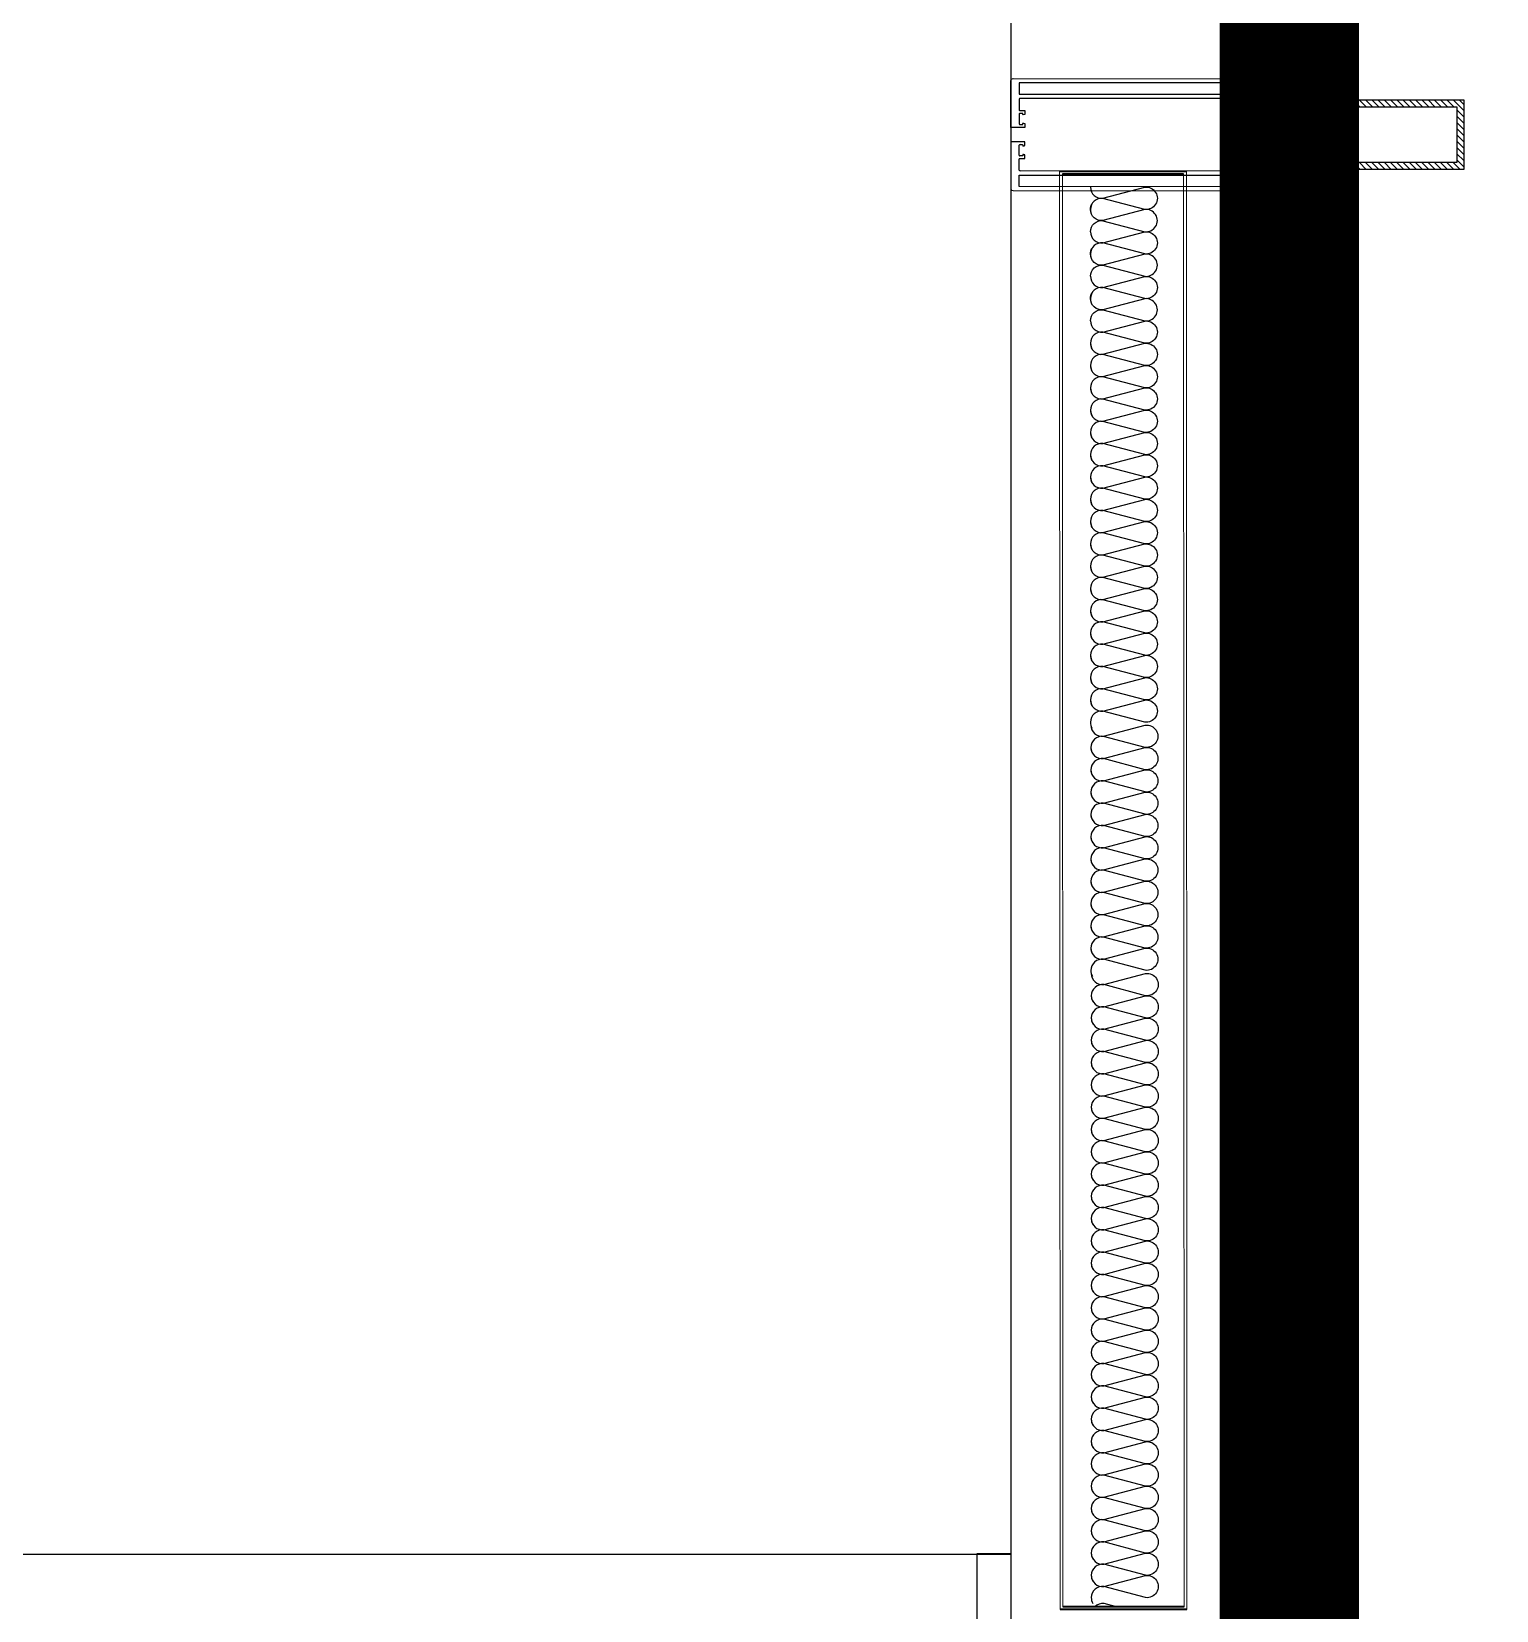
# Model space of a CAD drawing. Header units: feet. Extents: x 1421395 to 1426379, y -945253 to -943919.
# Drawn here: x 1426291.23 to 1426332.15, y -945072.72 to -945028.62 of the extents above; entities that cross this region are included whole.
import ezdxf

# ---------------------------------------------------------------- set-up
doc = ezdxf.new("R2010")
doc.units = ezdxf.units.FT
for name, color, linetype in [('04--hatch-1', 8, 'Continuous'), ('07--dim-1', 8, 'Continuous'), ('E--concrete-2', 4, 'Continuous'), ('glazing', 145, 'Continuous'), ('H--metalwork', 1, 'Continuous'), ('L--windows-1', 1, 'Continuous'), ('M--Tiling', 9, 'Continuous')]:
    doc.layers.add(name, color=color, linetype=linetype)
doc.layers.add('1.PROFILES', color=6, linetype='Continuous', lineweight=35)
doc.layers.add('pline', color=210, linetype='Continuous', lineweight=5)

# ---------------------------------------------------------------- blocks, each defined once
blk = doc.blocks.new('DFS')
at = {"color": 6, "lineweight": 0}
for p, q in [((764600.6, 32746.2, 0), (764600.9, 31713.8, 0)), ((764602.6, 32744.2, 0), (764602.9, 31715.8, 0)), ((764689.6, 32744.2, 0), (764689.9, 31715.8, 0)), ((764691.6, 32746.2, 0), (764691.9, 31713.8, 0))]:
    blk.add_line(p, q, dxfattribs=at)
at = {"color": 250, "elevation": 0}
for points in [[(764622.7, 32734.7, 0.451718), (764631.7, 32726.7), (764661.7, 32734.6, -1.135042), (764661.7, 32718.7), (764631.7, 32726.6, 0.451718), (764622.7, 32718.7, 0.137116), (764623.8, 32714.5, 0.137116)], [(764622.7, 32702.7, -0.451718), (764631.7, 32710.6), (764661.7, 32702.7, 1.135042), (764661.7, 32718.6), (764631.7, 32710.7, -0.451718), (764622.7, 32718.7, -0.137116), (764623.8, 32722.8, -0.137116)], [(764622.7, 32702.7, 0.451718), (764631.7, 32694.7), (764661.7, 32702.6, -1.135042), (764661.7, 32686.7), (764631.7, 32694.6, 0.451718), (764622.7, 32686.7, 0.137116), (764623.8, 32682.5, 0.137116)], [(764622.7, 32670.7, -0.451718), (764631.7, 32678.6), (764661.7, 32670.7, 1.135042), (764661.7, 32686.6), (764631.7, 32678.7, -0.451718), (764622.7, 32686.7, -0.137116), (764623.8, 32690.8, -0.137116)], [(764622.7, 32670.7, 0.451718), (764631.7, 32662.7), (764661.7, 32670.6, -1.135042), (764661.7, 32654.7), (764631.7, 32662.6, 0.451718), (764622.7, 32654.7, 0.137116), (764623.8, 32650.5, 0.137116)], [(764622.7, 32638.7, -0.451718), (764631.7, 32646.6), (764661.7, 32638.7, 1.135042), (764661.7, 32654.6), (764631.7, 32646.7, -0.451718), (764622.7, 32654.7, -0.137116), (764623.8, 32658.8, -0.137116)], [(764622.7, 32638.7, 0.451718), (764631.7, 32630.7), (764661.7, 32638.6, -1.135042), (764661.7, 32622.7), (764631.7, 32630.6, 0.451718), (764622.7, 32622.7, 0.137116), (764623.8, 32618.5, 0.137116)], [(764622.7, 32622.7, 0.451718), (764631.7, 32614.7), (764661.7, 32622.6, -1.135042), (764661.7, 32606.7), (764631.7, 32614.6, 0.451718), (764622.7, 32606.7, 0.137116), (764623.8, 32602.5, 0.137116)], [(764622.7, 32606.7, 0.451718), (764631.7, 32598.7), (764661.7, 32606.6, -1.135042), (764661.7, 32590.7), (764631.7, 32598.6, 0.451718), (764622.7, 32590.7, 0.137116), (764623.8, 32586.5, 0.137116)], [(764622.7, 32590.7, 0.451718), (764631.7, 32582.7), (764661.7, 32590.6, -1.135042), (764661.7, 32574.7), (764631.7, 32582.6, 0.451718), (764622.7, 32574.7, 0.137116), (764623.8, 32570.5, 0.137116)], [(764622.7, 32574.7, 0.451718), (764631.7, 32566.7), (764661.7, 32574.6, -1.135042), (764661.7, 32558.7), (764631.7, 32566.6, 0.451718), (764622.7, 32558.7, 0.137116), (764623.8, 32554.5, 0.137116)], [(764622.7, 32558.7, 0.451718), (764631.7, 32550.7), (764661.7, 32558.6, -1.135042), (764661.7, 32542.7), (764631.7, 32550.6, 0.451718), (764622.7, 32542.7, 0.137116), (764623.8, 32538.5, 0.137116)], [(764622.7, 32542.7, 0.451718), (764631.7, 32534.7), (764661.7, 32542.6, -1.135042), (764661.7, 32526.7), (764631.7, 32534.6, 0.451718), (764622.7, 32526.7, 0.137116), (764623.8, 32522.5, 0.137116)], [(764622.7, 32526.7, 0.451718), (764631.7, 32518.7), (764661.7, 32526.6, -1.135042), (764661.7, 32510.7), (764631.7, 32518.6, 0.451718), (764622.7, 32510.7, 0.137116), (764623.8, 32506.5, 0.137116)], [(764622.7, 32510.7, 0.451718), (764631.7, 32502.7), (764661.7, 32510.6, -1.135042), (764661.7, 32494.7), (764631.7, 32502.6, 0.451718), (764622.7, 32494.7, 0.137116), (764623.8, 32490.5, 0.137116)], [(764622.7, 32494.7, 0.451718), (764631.7, 32486.7), (764661.7, 32494.6, -1.135042), (764661.7, 32478.7), (764631.7, 32486.6, 0.451718), (764622.7, 32478.7, 0.137116), (764623.8, 32474.5, 0.137116)], [(764622.7, 32478.7, 0.451718), (764631.7, 32470.7), (764661.7, 32478.6, -1.135042), (764661.7, 32462.7), (764631.7, 32470.6, 0.451718), (764622.7, 32462.7, 0.137116), (764623.8, 32458.5, 0.137116)], [(764622.7, 32462.7, 0.451718), (764631.7, 32454.7), (764661.7, 32462.6, -1.135042), (764661.7, 32446.7), (764631.7, 32454.6, 0.451718), (764622.7, 32446.7, 0.137116), (764623.8, 32442.5, 0.137116)], [(764622.7, 32446.7, 0.451718), (764631.7, 32438.7), (764661.7, 32446.6, -1.135042), (764661.7, 32430.7), (764631.7, 32438.6, 0.451718), (764622.7, 32430.7, 0.137116), (764623.8, 32426.5, 0.137116)], [(764622.7, 32430.7, 0.451718), (764631.7, 32422.7), (764661.7, 32430.6, -1.135042), (764661.7, 32414.7), (764631.7, 32422.6, 0.451718), (764622.7, 32414.7, 0.137116), (764623.8, 32410.5, 0.137116)], [(764622.7, 32414.7, 0.451718), (764631.7, 32406.7), (764661.7, 32414.6, -1.135042), (764661.7, 32398.7), (764631.7, 32406.6, 0.451718), (764622.7, 32398.7, 0.137116), (764623.8, 32394.5, 0.137116)], [(764622.7, 32398.7, 0.451718), (764631.7, 32390.7), (764661.7, 32398.6, -1.135042), (764661.7, 32382.7), (764631.7, 32390.6, 0.451718), (764622.7, 32382.7, 0.137116), (764623.8, 32378.5, 0.137116)], [(764622.7, 32382.7, 0.451718), (764631.7, 32374.7), (764661.7, 32382.6, -1.135042), (764661.7, 32366.7), (764631.7, 32374.6, 0.451718), (764622.7, 32366.7, 0.137116), (764623.8, 32362.5, 0.137116)], [(764622.7, 32366.7, 0.451718), (764631.7, 32358.7), (764661.7, 32366.6, -1.135042), (764661.7, 32350.7), (764631.7, 32358.6, 0.451718), (764622.7, 32350.7, 0.137116), (764623.8, 32346.5, 0.137116)], [(764623, 32348.5, 0.451718), (764632, 32340.6), (764662, 32348.5, -1.135042), (764662, 32332.6), (764632, 32340.5, 0.451718), (764623, 32332.5, 0.137116), (764624.1, 32328.4, 0.137116)], [(764623, 32332.5, 0.451718), (764632, 32324.6), (764662, 32332.5, -1.135042), (764662, 32316.6), (764632, 32324.5, 0.451718), (764623, 32316.5, 0.137116), (764624.1, 32312.4, 0.137116)], [(764623, 32316.5, 0.451718), (764632, 32308.6), (764662, 32316.5, -1.135042), (764662, 32300.6), (764632, 32308.5, 0.451718), (764623, 32300.5, 0.137116), (764624.1, 32296.4, 0.137116)], [(764623, 32300.5, 0.451718), (764632, 32292.6), (764662, 32300.5, -1.135042), (764662, 32284.6), (764632, 32292.5, 0.451718), (764623, 32284.5, 0.137116), (764624.1, 32280.4, 0.137116)], [(764623, 32284.5, 0.451718), (764632, 32276.6), (764662, 32284.5, -1.135042), (764662, 32268.6), (764632, 32276.5, 0.451718), (764623, 32268.5, 0.137116), (764624.1, 32264.4, 0.137116)], [(764623, 32268.5, 0.451718), (764632, 32260.6), (764662, 32268.5, -1.135042), (764662, 32252.6), (764632, 32260.5, 0.451718), (764623, 32252.5, 0.137116), (764624.1, 32248.4, 0.137116)], [(764623, 32252.5, 0.451718), (764632, 32244.6), (764662, 32252.5, -1.135042), (764662, 32236.6), (764632, 32244.5, 0.451718), (764623, 32236.5, 0.137116), (764624.1, 32232.4, 0.137116)], [(764623, 32236.5, 0.451718), (764632, 32228.6), (764662, 32236.5, -1.135042), (764662, 32220.6), (764632, 32228.5, 0.451718), (764623, 32220.5, 0.137116), (764624.1, 32216.4, 0.137116)], [(764623, 32220.5, 0.451718), (764632, 32212.6), (764662, 32220.5, -1.135042), (764662, 32204.6), (764632, 32212.5, 0.451718), (764623, 32204.5, 0.137116), (764624.1, 32200.4, 0.137116)], [(764623, 32204.5, 0.451718), (764632, 32196.6), (764662, 32204.5, -1.135042), (764662, 32188.6), (764632, 32196.5, 0.451718), (764623, 32188.5, 0.137116), (764624.1, 32184.4, 0.137116)], [(764623, 32188.5, 0.451718), (764632, 32180.6), (764662, 32188.5, -1.135042), (764662, 32172.6), (764632, 32180.5, 0.451718), (764623, 32172.5, 0.137116), (764624.1, 32168.4, 0.137116)], [(764623.3, 32170.4, 0.451718), (764632.3, 32162.4), (764662.3, 32170.3, -1.135042), (764662.3, 32154.4), (764632.3, 32162.3, 0.451718), (764623.3, 32154.4, 0.137116), (764624.4, 32150.2, 0.137116)], [(764623.3, 32154.4, 0.451718), (764632.3, 32146.4), (764662.3, 32154.3, -1.135042), (764662.3, 32138.4), (764632.3, 32146.3, 0.451718), (764623.3, 32138.4, 0.137116), (764624.4, 32134.2, 0.137116)], [(764623.3, 32138.4, 0.451718), (764632.3, 32130.4), (764662.3, 32138.3, -1.135042), (764662.3, 32122.4), (764632.3, 32130.3, 0.451718), (764623.3, 32122.4, 0.137116), (764624.4, 32118.2, 0.137116)], [(764623.3, 32122.4, 0.451718), (764632.3, 32114.4), (764662.3, 32122.3, -1.135042), (764662.3, 32106.4), (764632.3, 32114.3, 0.451718), (764623.3, 32106.4, 0.137116), (764624.4, 32102.2, 0.137116)], [(764623.3, 32106.4, 0.451718), (764632.3, 32098.4), (764662.3, 32106.3, -1.135042), (764662.3, 32090.4), (764632.3, 32098.3, 0.451718), (764623.3, 32090.4, 0.137116), (764624.4, 32086.2, 0.137116)], [(764623.3, 32090.4, 0.451718), (764632.3, 32082.4), (764662.3, 32090.3, -1.135042), (764662.3, 32074.4), (764632.3, 32082.3, 0.451718), (764623.3, 32074.4, 0.137116), (764624.4, 32070.2, 0.137116)], [(764623.3, 32074.4, 0.451718), (764632.3, 32066.4), (764662.3, 32074.3, -1.135042), (764662.3, 32058.4), (764632.3, 32066.3, 0.451718), (764623.3, 32058.4, 0.137116), (764624.4, 32054.2, 0.137116)], [(764623.3, 32058.4, 0.451718), (764632.3, 32050.4), (764662.3, 32058.3, -1.135042), (764662.3, 32042.4), (764632.3, 32050.3, 0.451718), (764623.3, 32042.4, 0.137116), (764624.4, 32038.2, 0.137116)], [(764623.3, 32042.4, 0.451718), (764632.3, 32034.4), (764662.3, 32042.3, -1.135042), (764662.3, 32026.4), (764632.3, 32034.3, 0.451718), (764623.3, 32026.4, 0.137116), (764624.4, 32022.2, 0.137116)], [(764623.3, 32026.4, 0.451718), (764632.3, 32018.4), (764662.3, 32026.3, -1.135042), (764662.3, 32010.4), (764632.3, 32018.3, 0.451718), (764623.3, 32010.4, 0.137116), (764624.4, 32006.2, 0.137116)], [(764623.3, 32010.4, 0.451718), (764632.3, 32002.4), (764662.3, 32010.3, -1.135042), (764662.3, 31994.4), (764632.3, 32002.3, 0.451718), (764623.3, 31994.4, 0.137116), (764624.4, 31990.2, 0.137116)], [(764623.3, 31994.4, 0.451718), (764632.3, 31986.4), (764662.3, 31994.3, -1.135042), (764662.3, 31978.4), (764632.3, 31986.3, 0.451718), (764623.3, 31978.4, 0.137116), (764624.4, 31974.2, 0.137116)], [(764623.3, 31978.4, 0.451718), (764632.3, 31970.4), (764662.3, 31978.3, -1.135042), (764662.3, 31962.4), (764632.3, 31970.3, 0.451718), (764623.3, 31962.4, 0.137116), (764624.4, 31958.2, 0.137116)], [(764623.3, 31962.4, 0.451718), (764632.3, 31954.4), (764662.3, 31962.3, -1.135042), (764662.3, 31946.4), (764632.3, 31954.3, 0.451718), (764623.3, 31946.4, 0.137116), (764624.4, 31942.2, 0.137116)], [(764623.3, 31946.4, 0.451718), (764632.3, 31938.4), (764662.3, 31946.3, -1.135042), (764662.3, 31930.4), (764632.3, 31938.3, 0.451718), (764623.3, 31930.4, 0.137116), (764624.4, 31926.2, 0.137116)], [(764623.3, 31930.4, 0.451718), (764632.3, 31922.4), (764662.3, 31930.3, -1.135042), (764662.3, 31914.4), (764632.3, 31922.3, 0.451718), (764623.3, 31914.4, 0.137116), (764624.4, 31910.2, 0.137116)], [(764623.3, 31914.4, 0.451718), (764632.3, 31906.4), (764662.3, 31914.3, -1.135042), (764662.3, 31898.4), (764632.3, 31906.3, 0.451718), (764623.3, 31898.4, 0.137116), (764624.4, 31894.2, 0.137116)], [(764623.3, 31898.4, 0.451718), (764632.3, 31890.4), (764662.3, 31898.3, -1.135042), (764662.3, 31882.4), (764632.3, 31890.3, 0.451718), (764623.3, 31882.4, 0.137116), (764624.4, 31878.2, 0.137116)], [(764623.3, 31882.4, 0.451718), (764632.3, 31874.4), (764662.3, 31882.3, -1.135042), (764662.3, 31866.4), (764632.3, 31874.3, 0.451718), (764623.3, 31866.4, 0.137116), (764624.4, 31862.2, 0.137116)], [(764623.3, 31866.4, 0.451718), (764632.3, 31858.4), (764662.3, 31866.3, -1.135042), (764662.3, 31850.4), (764632.3, 31858.3, 0.451718), (764623.3, 31850.4, 0.137116), (764624.4, 31846.2, 0.137116)], [(764623.3, 31850.4, 0.451718), (764632.3, 31842.4), (764662.3, 31850.3, -1.135042), (764662.3, 31834.4), (764632.3, 31842.3, 0.451718), (764623.3, 31834.4, 0.137116), (764624.4, 31830.2, 0.137116)], [(764623.3, 31834.4, 0.451718), (764632.3, 31826.4), (764662.3, 31834.3, -1.135042), (764662.3, 31818.4), (764632.3, 31826.3, 0.451718), (764623.3, 31818.4, 0.137116), (764624.4, 31814.2, 0.137116)], [(764623.3, 31818.4, 0.451718), (764632.3, 31810.4), (764662.3, 31818.3, -1.135042), (764662.3, 31802.4), (764632.3, 31810.3, 0.451718), (764623.3, 31802.4, 0.137116), (764624.4, 31798.2, 0.137116)], [(764623.3, 31802.4, 0.451718), (764632.3, 31794.4), (764662.3, 31802.3, -1.135042), (764662.3, 31786.4), (764632.3, 31794.3, 0.451718), (764623.3, 31786.4, 0.137116), (764624.4, 31782.2, 0.137116)], [(764623.3, 31786.4, 0.451718), (764632.3, 31778.4), (764662.3, 31786.3, -1.135042), (764662.3, 31770.4), (764632.3, 31778.3, 0.451718), (764623.3, 31770.4, 0.137116), (764624.4, 31766.2, 0.137116)], [(764623.3, 31770.4, 0.451718), (764632.3, 31762.4), (764662.3, 31770.3, -1.135042), (764662.3, 31754.4), (764632.3, 31762.3, 0.451718), (764623.3, 31754.4, 0.137116), (764624.4, 31750.2, 0.137116)], [(764623.3, 31754.4, 0.451718), (764632.3, 31746.4), (764662.3, 31754.3, -1.135042), (764662.3, 31738.4), (764632.3, 31746.3, 0.451718), (764623.3, 31738.4, 0.137116), (764624.4, 31734.2, 0.137116)], [(764623.3, 31738.4, 0.451718), (764632.3, 31730.4), (764662.3, 31738.3, -1.135042), (764662.3, 31722.4), (764632.3, 31730.3, 0.451718), (764623.3, 31722.4, 0.137116), (764624.4, 31718.2, 0.137116)], [(764641.5, 31715.8), (764632.6, 31718.2, 0.235183), (764625.8, 31715.8)]]:
    blk.add_lwpolyline(points, format="xyb", dxfattribs=at)
at = {"layer": '1.PROFILES'}
for p, q in [((764600.6, 32746.2, 0), (764691.6, 32746.2, 0)), ((764602.6, 32744.2, 0), (764689.6, 32744.2, 0)), ((764691.9, 31713.8, 0), (764600.9, 31713.8, 0)), ((764689.9, 31715.8, 0), (764602.9, 31715.8, 0))]:
    blk.add_line(p, q, dxfattribs=at)
at = {"layer": 'M--Tiling', "elevation": 0}
blk.add_lwpolyline([(764541.5, 31177.7), (764541.5, 31754), (764565.6, 31754), (764565.6, 31177.7), (764565.6, 31177.7)], dxfattribs=at)
blk = doc.blocks.new('dxfhjt')
at = {"lineweight": 9}
h = blk.add_hatch(dxfattribs=at)
h.set_pattern_fill('ANSI32', color=250, scale=5, angle=900, style=0)
h.set_pattern_definition([(225, (123068.4649, -64400.1108), (1.325825215, -1.325825215), []), (225, (123067.581, -64400.1108), (1.325825215, -1.325825215), [])])
h.paths.add_polyline_path([(-56844.4, -163131.8, 0.414214), (-56844.2, -163131.6), (-56844.2, -163130.6), (-56844.6, -163129.8), (-56845.2, -163129.8), (-56845.2, -163110.5), (-56844.6, -163110.5), (-56844.2, -163109.8), (-56844.2, -163108.8, 0.414214), (-56844.4, -163108.5), (-56846.8, -163108.5, 0.414214), (-56847.1, -163108.8), (-56847.1, -163111.5), (-56849.4, -163111.5, 0.094195), (-56849.4, -163111.6), (-56849.4, -163128.8, 0.094195), (-56849.4, -163128.8), (-56847.1, -163128.8), (-56847.1, -163131.6, 0.414214), (-56846.8, -163131.8)])
h = blk.add_hatch(dxfattribs=at)
h.set_pattern_fill('ANSI32', color=250, scale=5, angle=900, style=0)
h.set_pattern_definition([(225, (120069.4656, -64400.1108), (1.325825215, -1.325825215), []), (225, (120068.5818, -64400.1108), (1.325825215, -1.325825215), [])])
h.paths.add_polyline_path([(-56844.4, -163154.1, -0.414214), (-56844.2, -163154.3), (-56844.2, -163155.3), (-56844.6, -163156), (-56845.2, -163156), (-56845.2, -163175.4), (-56844.6, -163175.4), (-56844.2, -163176.1), (-56844.2, -163177.1, -0.414214), (-56844.4, -163177.4), (-56846.8, -163177.4, -0.414214), (-56847.1, -163177.1), (-56847.1, -163174.4), (-56849.4, -163174.4, -0.094195), (-56849.4, -163174.3), (-56849.4, -163157.1, -0.094195), (-56849.4, -163157.1), (-56847.1, -163157.1), (-56847.1, -163154.3, -0.414214), (-56846.8, -163154.1)])
at = {"color": 250}
for p, q in [((-56683.9, -163102.9, 0), (-56849.4, -163102.7, 0)), ((-56849.4, -163102.7, 0), (-56849.4, -163105.7, 0)), ((-56682.9, -163103.3, 0), (-56683.9, -163102.9, 0)), ((-56682.4, -163104.2, 0), (-56682.9, -163103.3, 0)), ((-56849.4, -163105.7, 0), (-56849.4, -163111.3, 0)), ((-56849.4, -163111.3, 0), (-56847.3, -163111.3, 0)), ((-56847.3, -163111.3, 0), (-56847.3, -163108.8, 0)), ((-56846.8, -163108.3, 0), (-56844.4, -163108.3, 0)), ((-56844.5, -163110.8, 0), (-56844.9, -163110.8, 0)), ((-56844.9, -163110.8, 0), (-56844.9, -163129.6, 0)), ((-56843.9, -163109.9, 0), (-56844.5, -163110.8, 0)), ((-56843.9, -163108.8, 0), (-56843.9, -163109.9, 0)), ((-56682.4, -163137.9, 0), (-56682.4, -163104.2, 0)), ((-56839.8, -163127.3, 0), (-56839.8, -163117.4, 0)), ((-56839.3, -163116.9, 0), (-56688.9, -163117.1, 0)), ((-56688.7, -163125.9, 0), (-56692.3, -163125.9, 0)), ((-56692.3, -163125.9, 0), (-56692.3, -163128.6, 0)), ((-56688.4, -163117.6, 0), (-56688.4, -163125.6, 0)), ((-56855.6, -163137, 0), (-56874.3, -163137, 0)), ((-56874.3, -163137, 0), (-56874.3, -163139.6, 0)), ((-56874.3, -163139.9, 0), (-56874.3, -163137.3, 0)), ((-56874.3, -163137.3, 0), (-56855.6, -163137.3, 0)), ((-56849.4, -163132.7, 0), (-56857.4, -163132.7, 0)), ((-56847.3, -163129.1, 0), (-56849.4, -163129.1, 0)), ((-56849.4, -163129.1, 0), (-56849.4, -163132.2, 0)), ((-56849.4, -163132.2, 0), (-56849.4, -163132.7, 0)), ((-56847.3, -163131.6, 0), (-56847.3, -163129.1, 0)), ((-56844.4, -163132.1, 0), (-56846.8, -163132.1, 0)), ((-56844.9, -163129.6, 0), (-56844.5, -163129.6, 0)), ((-56844.5, -163129.6, 0), (-56843.9, -163130.5, 0)), ((-56843.9, -163130.5, 0), (-56843.9, -163131.6, 0)), ((-56839.8, -163137.6, 0), (-56839.8, -163129.6, 0)), ((-56839.8, -163129.6, 0), (-56837.7, -163129.6, 0)), ((-56837.7, -163137.6, 0), (-56839.8, -163137.6, 0)), ((-56835.9, -163127.6, 0), (-56839.5, -163127.6, 0)), ((-56837.3, -163137.6, 0), (-56837.6, -163137.6, 0)), ((-56837.5, -163129.6, 0), (-56837.3, -163129.6, 0)), ((-56837.3, -163129.6, 0), (-56837.3, -163130.3, 0)), ((-56837.3, -163136.9, 0), (-56837.3, -163137.6, 0)), ((-56836.9, -163130.6, 0), (-56835.9, -163130.4, 0)), ((-56835.9, -163136.9, 0), (-56836.9, -163136.7, 0)), ((-56835.9, -163130.4, 0), (-56835.9, -163127.6, 0)), ((-56835.9, -163139.7, 0), (-56835.9, -163136.9, 0)), ((-56692.3, -163128.6, 0), (-56691.3, -163128.9, 0)), ((-56691.3, -163134.9, 0), (-56692.3, -163135.2, 0)), ((-56692.3, -163135.2, 0), (-56692.3, -163136.8, 0)), ((-56692.3, -163136.8, 0), (-56692.3, -163137.9, 0)), ((-56690.9, -163128.6, 0), (-56691, -163128.3, 0)), ((-56691, -163135.5, 0), (-56690.9, -163135.2, 0)), ((-56690.9, -163128, 0), (-56690.9, -163127.9, 0)), ((-56690.9, -163127.9, 0), (-56688.7, -163127.9, 0)), ((-56690.9, -163135.9, 0), (-56690.9, -163135.9, 0)), ((-56690.9, -163135.9, 0), (-56690.9, -163135.9, 0)), ((-56690.4, -163135.9, 0), (-56690.5, -163135.9, 0)), ((-56688.9, -163135.9, 0), (-56690.4, -163135.9, 0)), ((-56688.4, -163128.2, 0), (-56688.4, -163135.4, 0)), ((-56874.3, -163139.6, 0), (-56864.8, -163139.6, 0)), ((-56864.8, -163139.9, 0), (-56874.3, -163139.9, 0)), ((-56864.8, -163146.3, 0), (-56874.3, -163146.3, 0)), ((-56874.3, -163146.3, 0), (-56874.3, -163149, 0)), ((-56874.3, -163149.3, 0), (-56874.3, -163146.6, 0)), ((-56874.3, -163146.6, 0), (-56864.8, -163146.6, 0)), ((-56874.3, -163149, 0), (-56855.6, -163149, 0)), ((-56864.8, -163146.6, 0), (-56864.8, -163139.6, 0)), ((-56864.8, -163145.1, 0), (-56864.8, -163146.3, 0)), ((-56855.6, -163139.7, 0), (-56855.6, -163144.2, 0)), ((-56855.6, -163139.7, 0), (-56851.5, -163139.7, 0)), ((-56855.6, -163146.2, 0), (-56855.6, -163141.7, 0)), ((-56855.6, -163146.2, 0), (-56835.9, -163146.2, 0)), ((-56851.5, -163139.7, 0), (-56849.4, -163139.7, 0)), ((-56851.5, -163146.2, 0), (-56849.4, -163146.2, 0)), ((-56849.4, -163139.7, 0), (-56835.9, -163139.7, 0)), ((-56849.4, -163146.2, 0), (-56835.9, -163146.2, 0)), ((-56837.7, -163148.2, 0), (-56839.8, -163148.2, 0)), ((-56839.8, -163148.2, 0), (-56839.8, -163156.2, 0)), ((-56837.3, -163148.2, 0), (-56837.6, -163148.2, 0)), ((-56837.3, -163148.9, 0), (-56837.3, -163148.2, 0)), ((-56835.9, -163149, 0), (-56836.9, -163149.2, 0)), ((-56835.9, -163146.2, 0), (-56835.9, -163149, 0)), ((-56692.3, -163137.9, 0), (-56682.4, -163137.9, 0)), ((-56692.3, -163149.4, 0), (-56692.3, -163148.3, 0)), ((-56692.3, -163148.3, 0), (-56682.4, -163148.3, 0)), ((-56682.4, -163148.3, 0), (-56682.4, -163182, 0)), ((-56855.6, -163149.3, 0), (-56874.3, -163149.3, 0)), ((-56849.4, -163153.2, 0), (-56857.4, -163153.2, 0)), ((-56849.4, -163153.7, 0), (-56849.4, -163153.2, 0)), ((-56849.4, -163156.5, 0), (-56849.4, -163153.4, 0)), ((-56847.3, -163156.8, 0), (-56849.4, -163156.8, 0)), ((-56847.3, -163154.3, 0), (-56847.3, -163156.8, 0)), ((-56844.4, -163153.8, 0), (-56846.8, -163153.8, 0)), ((-56844.9, -163175.1, 0), (-56844.9, -163156.3, 0)), ((-56844.9, -163156.3, 0), (-56844.5, -163156.3, 0)), ((-56844.5, -163156.3, 0), (-56843.9, -163155.4, 0)), ((-56843.9, -163155.4, 0), (-56843.9, -163154.3, 0)), ((-56839.8, -163156.2, 0), (-56837.7, -163156.2, 0)), ((-56839.8, -163158.5, 0), (-56839.8, -163168.5, 0)), ((-56835.9, -163158.2, 0), (-56839.5, -163158.2, 0)), ((-56837.5, -163156.2, 0), (-56837.3, -163156.2, 0)), ((-56837.3, -163156.2, 0), (-56837.3, -163155.5, 0)), ((-56836.9, -163155.3, 0), (-56835.9, -163155.5, 0)), ((-56835.9, -163155.5, 0), (-56835.9, -163158.2, 0)), ((-56692.3, -163151, 0), (-56692.3, -163149.4, 0)), ((-56691.3, -163151.3, 0), (-56692.3, -163151, 0)), ((-56692.3, -163157.6, 0), (-56691.3, -163157.3, 0)), ((-56692.3, -163160.3, 0), (-56692.3, -163157.6, 0)), ((-56688.7, -163160.3, 0), (-56692.3, -163160.3, 0)), ((-56691, -163150.7, 0), (-56690.9, -163151, 0)), ((-56690.9, -163157.6, 0), (-56691, -163157.9, 0)), ((-56690.9, -163150.3, 0), (-56690.9, -163150.3, 0)), ((-56690.9, -163150.3, 0), (-56690.9, -163150.4, 0)), ((-56690.9, -163158.2, 0), (-56690.9, -163158.3, 0)), ((-56690.9, -163158.3, 0), (-56688.7, -163158.3, 0)), ((-56690.4, -163150.3, 0), (-56690.5, -163150.3, 0)), ((-56688.9, -163150.3, 0), (-56690.4, -163150.3, 0)), ((-56688.4, -163158, 0), (-56688.4, -163150.8, 0)), ((-56839.3, -163169, 0), (-56688.9, -163169.1, 0)), ((-56688.4, -163168.6, 0), (-56688.4, -163160.6, 0)), ((-56849.4, -163179.8, 0), (-56849.4, -163174.3, 0)), ((-56849.4, -163174.6, 0), (-56847.3, -163174.6, 0)), ((-56849.4, -163183.2, 0), (-56849.4, -163180.2, 0)), ((-56847.3, -163174.6, 0), (-56847.3, -163177.1, 0)), ((-56846.8, -163177.6, 0), (-56844.4, -163177.6, 0)), ((-56844.5, -163175.1, 0), (-56844.9, -163175.1, 0)), ((-56843.9, -163176, 0), (-56844.5, -163175.1, 0)), ((-56843.9, -163177.1, 0), (-56843.9, -163176, 0)), ((-56682.9, -163182.9, 0), (-56683.9, -163183.3, 0)), ((-56682.4, -163182, 0), (-56682.9, -163182.9, 0)), ((-56683.9, -163183.3, 0), (-56849.4, -163183.2, 0))]:
    blk.add_line(p, q, dxfattribs=at)
at = {"color": 250, "lineweight": 0}
for p, q in [((-56857.4, -163119.7, 0), (-56849.4, -163132.7, 0)), ((-56849.4, -163119.7, 0), (-56857.4, -163132.7, 0)), ((-56857.4, -163166.1, 0), (-56849.4, -163153.2, 0)), ((-56849.4, -163166.1, 0), (-56857.4, -163153.2, 0))]:
    blk.add_line(p, q, dxfattribs=at)
at = {"color": 250, "lineweight": 9, "elevation": 0}
for points in [[(-56847.1, -163111.5), (-56847.1, -163108.8, -0.414214), (-56846.8, -163108.5), (-56844.4, -163108.5, -0.414214), (-56844.2, -163108.8), (-56844.2, -163109.8), (-56844.6, -163110.5), (-56845.2, -163110.5), (-56845.2, -163129.8), (-56844.6, -163129.8), (-56844.2, -163130.6), (-56844.2, -163131.6, -0.414214), (-56844.4, -163131.8), (-56846.8, -163131.8, -0.414214), (-56847.1, -163131.6), (-56847.1, -163128.8), (-56849.4, -163128.8, -0.094195), (-56849.4, -163128.8), (-56849.4, -163111.6, -0.094195), (-56849.4, -163111.5)], [(-56847.1, -163174.4), (-56847.1, -163177.1, 0.414214), (-56846.8, -163177.4), (-56844.4, -163177.4, 0.414214), (-56844.2, -163177.1), (-56844.2, -163176.1), (-56844.6, -163175.4), (-56845.2, -163175.4), (-56845.2, -163156), (-56844.6, -163156), (-56844.2, -163155.3), (-56844.2, -163154.3, 0.414214), (-56844.4, -163154.1), (-56846.8, -163154.1, 0.414214), (-56847.1, -163154.3), (-56847.1, -163157.1), (-56849.4, -163157.1, 0.094195), (-56849.4, -163157.1), (-56849.4, -163174.3, 0.094195), (-56849.4, -163174.4)]]:
    blk.add_lwpolyline(points, format="xyb", close=True, dxfattribs=at)
at = {"color": 250, "elevation": 0}
for points in [[(-56839.8, -163113.9), (-56839.8, -163105.7), (-56688.4, -163105.9), (-56688.4, -163114.1)], [(-56839.8, -163113.9), (-56839.8, -163105.7), (-56688.4, -163105.9), (-56688.4, -163114.1)], [(-56839.8, -163172), (-56839.8, -163180.2), (-56688.4, -163180.3), (-56688.4, -163172.1)], [(-56839.8, -163172), (-56839.8, -163180.2), (-56688.4, -163180.3), (-56688.4, -163172.1)]]:
    blk.add_lwpolyline(points, close=True, dxfattribs=at)
at = {"color": 250, "lineweight": 0, "elevation": 0}
for points in [[(-56857.4, -163119.7), (-56857.4, -163132.7), (-56849.4, -163132.7), (-56849.4, -163119.7)], [(-56857.4, -163166.1), (-56857.4, -163153.2), (-56849.4, -163153.2), (-56849.4, -163166.1)]]:
    blk.add_lwpolyline(points, close=True, dxfattribs=at)
at = {"color": 250, "elevation": 0}
for points in [[(-56857.4, -163132.7), (-56857.4, -163137)], [(-56855.6, -163146.2), (-56855.6, -163137)], [(-56855.6, -163146.2), (-56855.6, -163149.3)], [(-56857.4, -163153.2), (-56857.4, -163149.3)]]:
    blk.add_lwpolyline(points, dxfattribs=at)
at = {"color": 250, "lineweight": 0}
for centre, radius, start, end in [((-56853.4, -163096, 0), 7.86, 239.3714, 300.6286), ((-56853.4, -163096.8, 0), 7.86, 239.3786, 300.5825), ((-56853.4, -163097.8, 0), 7.86, 239.3786, 300.5825), ((-56853.7, -163101.4, 0), 5.73, 229.7967, 318.6614), ((-56853.7, -163102.4, 0), 5.73, 229.7967, 318.6614), ((-56853.7, -163103.6, 0), 5.73, 229.7967, 318.6614), ((-56853.7, -163105, 0), 5.73, 229.7967, 318.6614), ((-56853.7, -163106.1, 0), 5.73, 229.7967, 318.6614), ((-56853.7, -163107.2, 0), 5.73, 229.7967, 318.6614), ((-56853.7, -163108.6, 0), 5.73, 229.7967, 318.6614), ((-56853.7, -163109.7, 0), 5.73, 229.7967, 318.6614), ((-56853.7, -163111, 0), 5.73, 229.7967, 318.6614), ((-56853.7, -163112.4, 0), 5.73, 229.7967, 318.6614), ((-56853.7, -163113.4, 0), 5.73, 229.7967, 318.6614), ((-56853.7, -163172.5, 0), 5.73, 41.3386, 130.2033), ((-56853.7, -163173.5, 0), 5.73, 41.3386, 130.2033), ((-56853.7, -163174.9, 0), 5.73, 41.3386, 130.2033), ((-56853.7, -163176.2, 0), 5.73, 41.3386, 130.2033), ((-56853.7, -163177.3, 0), 5.73, 41.3386, 130.2033), ((-56853.7, -163178.6, 0), 5.73, 41.3386, 130.2033), ((-56853.7, -163179.8, 0), 5.73, 41.3386, 130.2033), ((-56853.7, -163180.9, 0), 5.73, 41.3386, 130.2033), ((-56853.7, -163182.2, 0), 5.73, 41.3386, 130.2033), ((-56853.7, -163183.4, 0), 5.73, 41.3386, 130.2033), ((-56853.7, -163184.4, 0), 5.73, 41.3386, 130.2033), ((-56853.4, -163188.1, 0), 7.86, 59.4175, 120.6214), ((-56853.4, -163189.1, 0), 7.86, 59.4175, 120.6214), ((-56853.4, -163189.9, 0), 7.86, 59.3714, 120.6286)]:
    blk.add_arc(centre, radius, start, end, dxfattribs=at)
at = {"color": 250}
for centre, radius, start, end in [((-56846.8, -163108.8, 0), 0.5, 90, 180), ((-56844.4, -163108.8, 0), 0.5, 360, 90), ((-56839.3, -163117.4, 0), 0.5, 90, 180), ((-56688.9, -163117.6, 0), 0.5, 0, 90), ((-56688.7, -163125.6, 0), 0.3, 270, 360), ((-56846.8, -163131.6, 0), 0.5, 180, 270), ((-56844.4, -163131.6, 0), 0.5, 270, 0), ((-56839.5, -163127.3, 0), 0.3, 180, 270), ((-56837.6, -163129.9, 0), 0.3, 75.7816, 104.2184), ((-56837.6, -163137.3, 0), 0.3, 258.6985, 281.3015), ((-56837, -163130.3, 0), 0.3, 180, 285), ((-56837, -163136.9, 0), 0.3, 75, 180), ((-56691.2, -163128.6, 0), 0.3, 255, 348.3535), ((-56691.2, -163135.2, 0), 0.3, 1.3831, 105), ((-56690.7, -163128.2, 0), 0.3, 129.5901, 195), ((-56690.7, -163135.6, 0), 0.3, 165, 230.4099), ((-56690.7, -163135.6, 0), 0.3, 240.8395, 268.2462), ((-56690.6, -163135.6, 0), 0.3, 246.8392, 300), ((-56688.9, -163135.4, 0), 0.5, 270, 0), ((-56688.7, -163128.2, 0), 0.3, 360, 90), ((-56837.6, -163148.5, 0), 0.3, 78.6985, 101.3015), ((-56837, -163148.9, 0), 0.3, 180, 285), ((-56846.8, -163154.3, 0), 0.5, 90, 180), ((-56844.4, -163154.3, 0), 0.5, 360, 90), ((-56839.5, -163158.5, 0), 0.3, 90, 180), ((-56837.6, -163156, 0), 0.3, 255.7816, 284.2184), ((-56837, -163155.5, 0), 0.3, 75, 180), ((-56691.2, -163151, 0), 0.3, 255, 358.6169), ((-56691.2, -163157.6, 0), 0.3, 11.6465, 105), ((-56690.7, -163150.6, 0), 0.3, 129.5901, 195), ((-56690.7, -163158, 0), 0.3, 165, 230.4099), ((-56690.7, -163150.6, 0), 0.3, 91.7538, 119.1605), ((-56690.6, -163150.6, 0), 0.3, 60, 113.1608), ((-56688.9, -163150.8, 0), 0.5, 0, 90), ((-56688.7, -163158, 0), 0.3, 270, 0), ((-56688.7, -163160.6, 0), 0.3, 360, 90), ((-56839.3, -163168.5, 0), 0.5, 180, 270), ((-56688.9, -163168.6, 0), 0.5, 270, 0), ((-56846.8, -163177.1, 0), 0.5, 180, 270), ((-56844.4, -163177.1, 0), 0.5, 270, 0)]:
    blk.add_arc(centre, radius, start, end, dxfattribs=at)
blk = doc.blocks.new('RGQ')
at = {"layer": '04--hatch-1'}
h = blk.add_hatch(dxfattribs=at)
h.set_pattern_fill('ANSI31', color=256)
h.paths.add_polyline_path([(431651, 108268.1), (431601, 108268.1), (431601, 108168.1), (431651, 108168.1)])
h.paths.add_polyline_path([(431646, 108263.1), (431646, 108173.1), (431606, 108173.1), (431606, 108263.1)], flags=16)
at = {"layer": 'H--metalwork'}
for points in [[(431601, 108268.1), (431651, 108268.1), (431651, 108168.1), (431601, 108168.1)], [(431606, 108263.1), (431646, 108263.1), (431646, 108173.1), (431606, 108173.1)]]:
    blk.add_lwpolyline(points, close=True, dxfattribs=at)
blk = doc.blocks.new('4th')
at = {"layer": 'H--metalwork', "color": 252, "elevation": 0}
for points in [[(-346737.9, -392251), (-346737.9, -392201), (-346743.3, -392201), (-346743.3, -392251)], [(-346743.3, -392229), (-346743.3, -392223), (-346782.5, -392223), (-346782.5, -392229)]]:
    blk.add_lwpolyline(points, close=True, dxfattribs=at)
at = {"layer": 'L--windows-1', "color": 5, "linetype": 'Continuous'}
for p, q in [((-346788, -387469.7, 0), (-346788, -394017.6, 0)), ((-346763, -387469.7, 0), (-346763, -394042.6, 0))]:
    blk.add_line(p, q, dxfattribs=at)
at = {"layer": '04--hatch-1', "rotation": 180.0000000000001}
blk.add_blockref('dxfhjt', (-403645.3, -555369, 0), dxfattribs=at)
at = {"layer": 'H--metalwork', "rotation": 90}
blk.add_blockref('RGQ', (-238469.8, -823852, 0), dxfattribs=at)

msp = doc.modelspace()

# ---------------------------------------------------------------- linework, layer by layer
at = {"layer": 'E--concrete-2', "extrusion": (-6.24309e-13, 1.25923e-06, 1), "elevation": -1.147}
msp.add_lwpolyline([(1426279.673, -945071.147), (1426318.591, -945071.147), (1426318.591, -944993.309), (1426279.673, -944993.309)], close=True, dxfattribs=at)
at = {"layer": 'pline', "color": 82, "linetype": 'Continuous', "extrusion": (-7.30952e-16, 1.25923e-06, 1), "const_width": 3.892, "elevation": -1.129}
msp.add_lwpolyline([(1425187.986, -944592.444), (1425187.986, -944983.58), (1425022.58, -944983.58), (1425022.58, -945030.282), (1425018.688, -945030.282), (1425018.692, -945102.282), (1426326.364, -945102.282), (1426326.367, -944838.607), (1426371.124, -944838.607), (1426371.124, -944421.201), (1426347.851, -944421.201), (1426347.777, -944308.336), (1426371.121, -944308.336), (1426371.121, -944253.85), (1426326.372, -944253.85), (1426326.372, -943971.688), (1425602.472, -943971.688), (1425602.478, -944504.877), (1425187.986, -944504.877), (1425187.986, -944592.444)], dxfattribs=at)

# ---------------------------------------------------------------- block references
at = {"layer": '07--dim-1', "extrusion": (-6.24309e-13, 1.25923e-06, 1), "xscale": 0.03891891879323523, "yscale": 0.03891891879323523, "zscale": 0.03891891879323523}
msp.add_blockref('DFS', (1396562.518, -946306.963, -1.147), dxfattribs=at)
at = {"layer": 'glazing', "color": 6, "extrusion": (1.35353e-12, 1.25923e-06, 1), "xscale": 0.03891891879323523, "yscale": 0.03891891879323523, "zscale": 0.03891891879323523}
msp.add_blockref('4th', (1439822.007, -929766.489, -1.147), dxfattribs=at)

doc.saveas('drawing.dxf')
